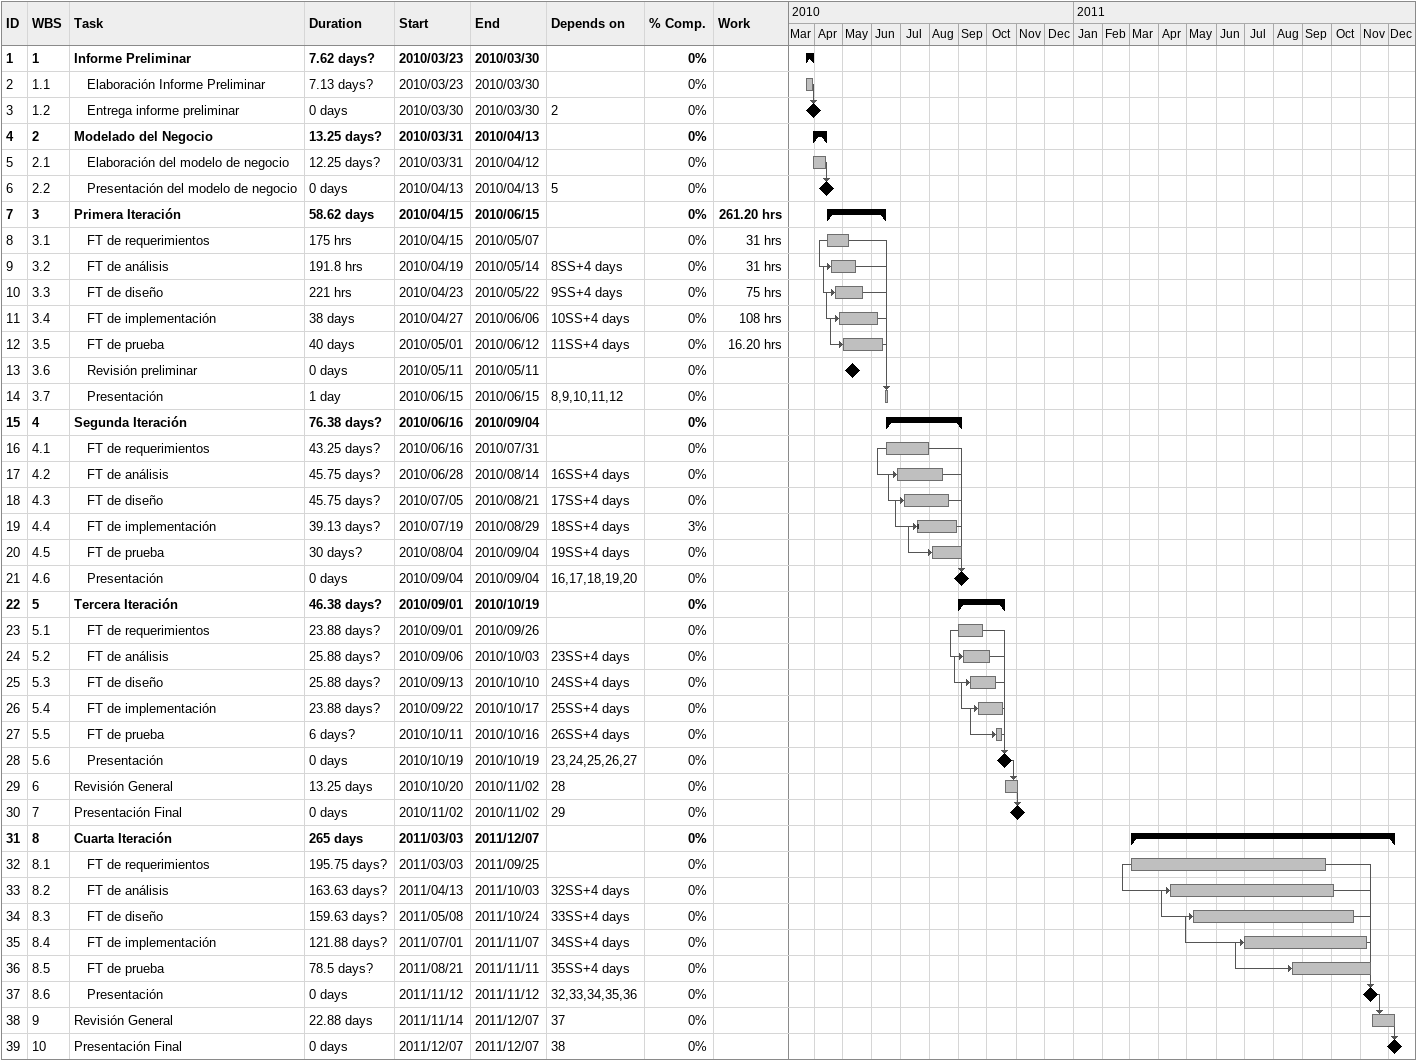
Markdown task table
| ID | WBS | Task | Duration | Start | Finish | Predecessors | % complete | Work (h) |
|---|---|---|---|---|---|---|---|---|
| 1 | 1 | **Informe Preliminar** | 7.62d? | 2010-03-23 | 2010-03-30 |  | 0 |  |
| 2 | 1.1 | Elaboración Informe Preliminar | 7.13d? | 2010-03-23 | 2010-03-30 |  | 0 |  |
| 3 | 1.2 | Entrega informe preliminar | 0d | 2010-03-30 | 2010-03-30 | 2 | 0 |  |
| 4 | 2 | **Modelado del Negocio** | 13.25d? | 2010-03-31 | 2010-04-13 |  | 0 |  |
| 5 | 2.1 | Elaboración del modelo de negocio | 12.25d? | 2010-03-31 | 2010-04-12 |  | 0 |  |
| 6 | 2.2 | Presentación del modelo de negocio | 0d | 2010-04-13 | 2010-04-13 | 5 | 0 |  |
| 7 | 3 | **Primera Iteración** | 58.62d | 2010-04-15 | 2010-06-15 |  | 0 | 261.20 |
| 8 | 3.1 | FT de requerimientos | 175h | 2010-04-15 | 2010-05-07 |  | 0 | 31 |
| 9 | 3.2 | FT de análisis | 191.8h | 2010-04-19 | 2010-05-14 | 8SS+4d | 0 | 31 |
| 10 | 3.3 | FT de diseño | 221h | 2010-04-23 | 2010-05-22 | 9SS+4d | 0 | 75 |
| 11 | 3.4 | FT de implementación | 38d | 2010-04-27 | 2010-06-06 | 10SS+4d | 0 | 108 |
| 12 | 3.5 | FT de prueba | 40d | 2010-05-01 | 2010-06-12 | 11SS+4d | 0 | 16.20 |
| 13 | 3.6 | Revisión preliminar | 0d | 2010-05-11 | 2010-05-11 |  | 0 |  |
| 14 | 3.7 | Presentación | 1d | 2010-06-15 | 2010-06-15 | 8, 9, 10, 11, 12 | 0 |  |
| 15 | 4 | **Segunda Iteración** | 76.38d? | 2010-06-16 | 2010-09-04 |  | 0 |  |
| 16 | 4.1 | FT de requerimientos | 43.25d? | 2010-06-16 | 2010-07-31 |  | 0 |  |
| 17 | 4.2 | FT de análisis | 45.75d? | 2010-06-28 | 2010-08-14 | 16SS+4d | 0 |  |
| 18 | 4.3 | FT de diseño | 45.75d? | 2010-07-05 | 2010-08-21 | 17SS+4d | 0 |  |
| 19 | 4.4 | FT de implementación | 39.13d? | 2010-07-19 | 2010-08-29 | 18SS+4d | 3 |  |
| 20 | 4.5 | FT de prueba | 30d? | 2010-08-04 | 2010-09-04 | 19SS+4d | 0 |  |
| 21 | 4.6 | Presentación | 0d | 2010-09-04 | 2010-09-04 | 16, 17, 18, 19, 20 | 0 |  |
| 22 | 5 | **Tercera Iteración** | 46.38d? | 2010-09-01 | 2010-10-19 |  | 0 |  |
| 23 | 5.1 | FT de requerimientos | 23.88d? | 2010-09-01 | 2010-09-26 |  | 0 |  |
| 24 | 5.2 | FT de análisis | 25.88d? | 2010-09-06 | 2010-10-03 | 23SS+4d | 0 |  |
| 25 | 5.3 | FT de diseño | 25.88d? | 2010-09-13 | 2010-10-10 | 24SS+4d | 0 |  |
| 26 | 5.4 | FT de implementación | 23.88d? | 2010-09-22 | 2010-10-17 | 25SS+4d | 0 |  |
| 27 | 5.5 | FT de prueba | 6d? | 2010-10-11 | 2010-10-16 | 26SS+4d | 0 |  |
| 28 | 5.6 | Presentación | 0d | 2010-10-19 | 2010-10-19 | 23, 24, 25, 26, 27 | 0 |  |
| 29 | 6 | Revisión General | 13.25d | 2010-10-20 | 2010-11-02 | 28 | 0 |  |
| 30 | 7 | Presentación Final | 0d | 2010-11-02 | 2010-11-02 | 29 | 0 |  |
| 31 | 8 | **Cuarta Iteración** | 265d | 2011-03-03 | 2011-12-07 |  | 0 |  |
| 32 | 8.1 | FT de requerimientos | 195.75d? | 2011-03-03 | 2011-09-25 |  | 0 |  |
| 33 | 8.2 | FT de análisis | 163.63d? | 2011-04-13 | 2011-10-03 | 32SS+4d | 0 |  |
| 34 | 8.3 | FT de diseño | 159.63d? | 2011-05-08 | 2011-10-24 | 33SS+4d | 0 |  |
| 35 | 8.4 | FT de implementación | 121.88d? | 2011-07-01 | 2011-11-07 | 34SS+4d | 0 |  |
| 36 | 8.5 | FT de prueba | 78.5d? | 2011-08-21 | 2011-11-11 | 35SS+4d | 0 |  |
| 37 | 8.6 | Presentación | 0d | 2011-11-12 | 2011-11-12 | 32, 33, 34, 35, 36 | 0 |  |
| 38 | 9 | Revisión General | 22.88d | 2011-11-14 | 2011-12-07 | 37 | 0 |  |
| 39 | 10 | Presentación Final | 0d | 2011-12-07 | 2011-12-07 | 38 | 0 |  |
